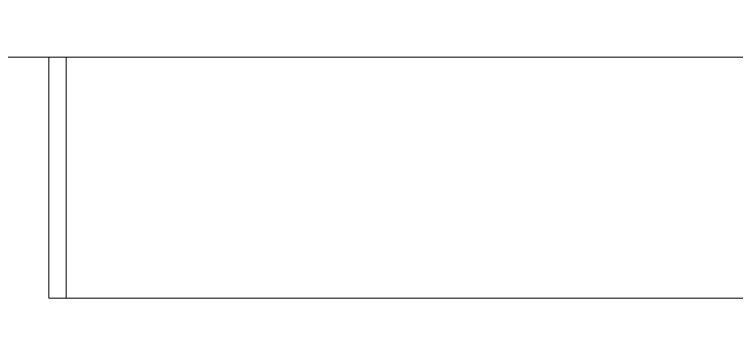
# Model space of a CAD drawing. Extents: x -3709 to 34962, y 0 to 8245.
# Drawn here: x 3040.8 to 3250.3, y 3459.1 to 3554.9 of the extents above; entities that cross this region are included whole.
import ezdxf

# ---------------------------------------------------------------- set-up
doc = ezdxf.new("R2010")
doc.units = 0
for name, color, linetype, lineweight in [('00', 9, 'Continuous', 9), ('01', 9, 'Continuous', 9), ('06D', 9, 'Continuous', 9), ('E-OK', 3, 'Continuous', 30)]:
    doc.layers.add(name, color=color, linetype=linetype, lineweight=lineweight)

# ---------------------------------------------------------------- blocks, each defined once
blk = doc.blocks.new('*U724')
at = {"layer": 'E-OK', "color": 3, "linetype": 'Continuous'}
blk.add_line((84.88, 84.83), (200.61, 200.49), dxfattribs=at)
at = {"layer": 'E-OK', "color": 4, "linetype": 'Continuous', "const_width": 30}
blk.add_lwpolyline([(-15, 0, 1), (15, 0, 1)], format="xyb", close=True, dxfattribs=at)
at = {"layer": 'E-OK', "color": 3, "linetype": 'Continuous'}
blk.add_solid([(99.02, 70.68), (70.74, 98.97), (0, 0)], dxfattribs=at)

msp = doc.modelspace()

# ---------------------------------------------------------------- linework, layer by layer
at = {"layer": '00'}
msp.add_lwpolyline([(2800.84, 3405), (2800.84, 3542.5), (2820.84, 3542.5), (2820.84, 3472.5), (3030.84, 3472.5), (3030.84, 3542.5), (3050.84, 3542.5), (3050.84, 3472.5), (3435.84, 3472.5), (3435.84, 3542.5), (3400.84, 3542.5), (3400.84, 3557.5), (3402.84, 3557.5), (3402.84, 3557.5), (3402.84, 3557.5), (3402.84, 3557.5), (3475.84, 3557.5), (3475.84, 3542.5)], dxfattribs=at)
at = {"layer": '01'}
for points in [[(2800.84, 3542.5), (2800.84, 3892.5), (3400.84, 3892.5), (3400.84, 3852.5), (2850.84, 3852.5), (2850.84, 3582.5), (3400.84, 3582.5), (3400.84, 3542.5)], [(3400.84, 3892.5), (2800.84, 3892.5), (2800.84, 3542.5), (3400.84, 3542.5), (3400.84, 3582.5), (2850.84, 3582.5), (2850.84, 3852.5), (3400.84, 3852.5)]]:
    msp.add_lwpolyline(points, close=True, dxfattribs=at)
at = {"layer": '06D'}
msp.add_lwpolyline([(3055.84, 3472.5), (3435.84, 3472.5), (3435.84, 3542.5), (3055.84, 3542.5)], close=True, dxfattribs=at)

# ---------------------------------------------------------------- block references
at = {"layer": 'E-OK', "xscale": -0.34, "yscale": 0.34, "zscale": 0.34, "rotation": 270}
msp.add_blockref('*U724', (2986.7, 3523.7), dxfattribs=at)

doc.saveas('drawing.dxf')
